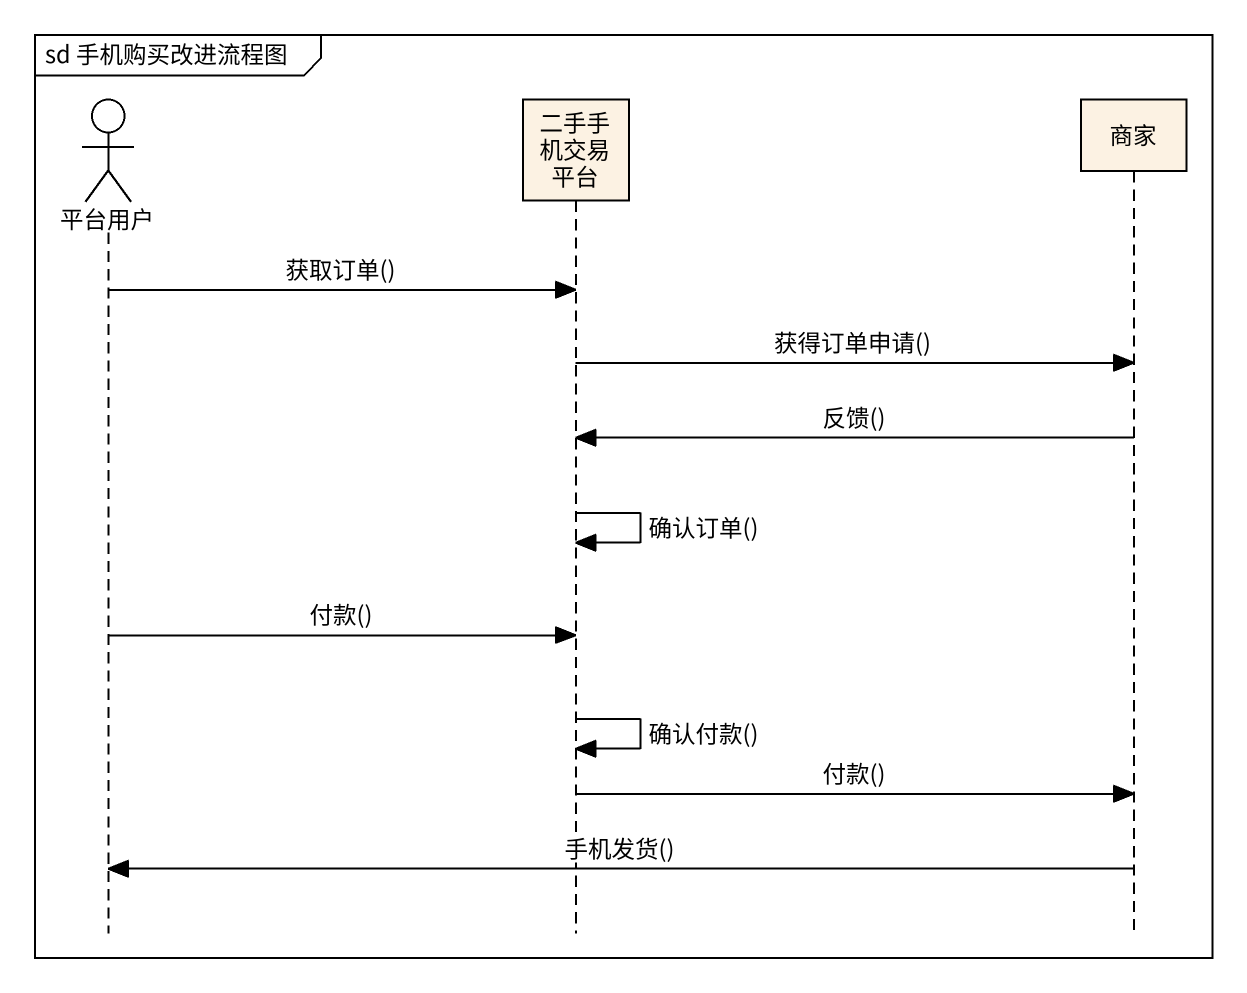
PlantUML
@startuml
mainframe sd 手机购买改进流程图
hide footbox
actor 平台用户
participant 二手手机交易平台
participant 商家

平台用户 -> 二手手机交易平台 : 获取订单()
二手手机交易平台 -> 商家 : 获得订单申请()
商家 -> 二手手机交易平台 : 反馈()
二手手机交易平台 -> 二手手机交易平台 : 确认订单()
平台用户 -> 二手手机交易平台 : 付款()
二手手机交易平台 -> 二手手机交易平台 : 确认付款()
二手手机交易平台 -> 商家 : 付款()
商家 -> 平台用户 : 手机发货()
@enduml
